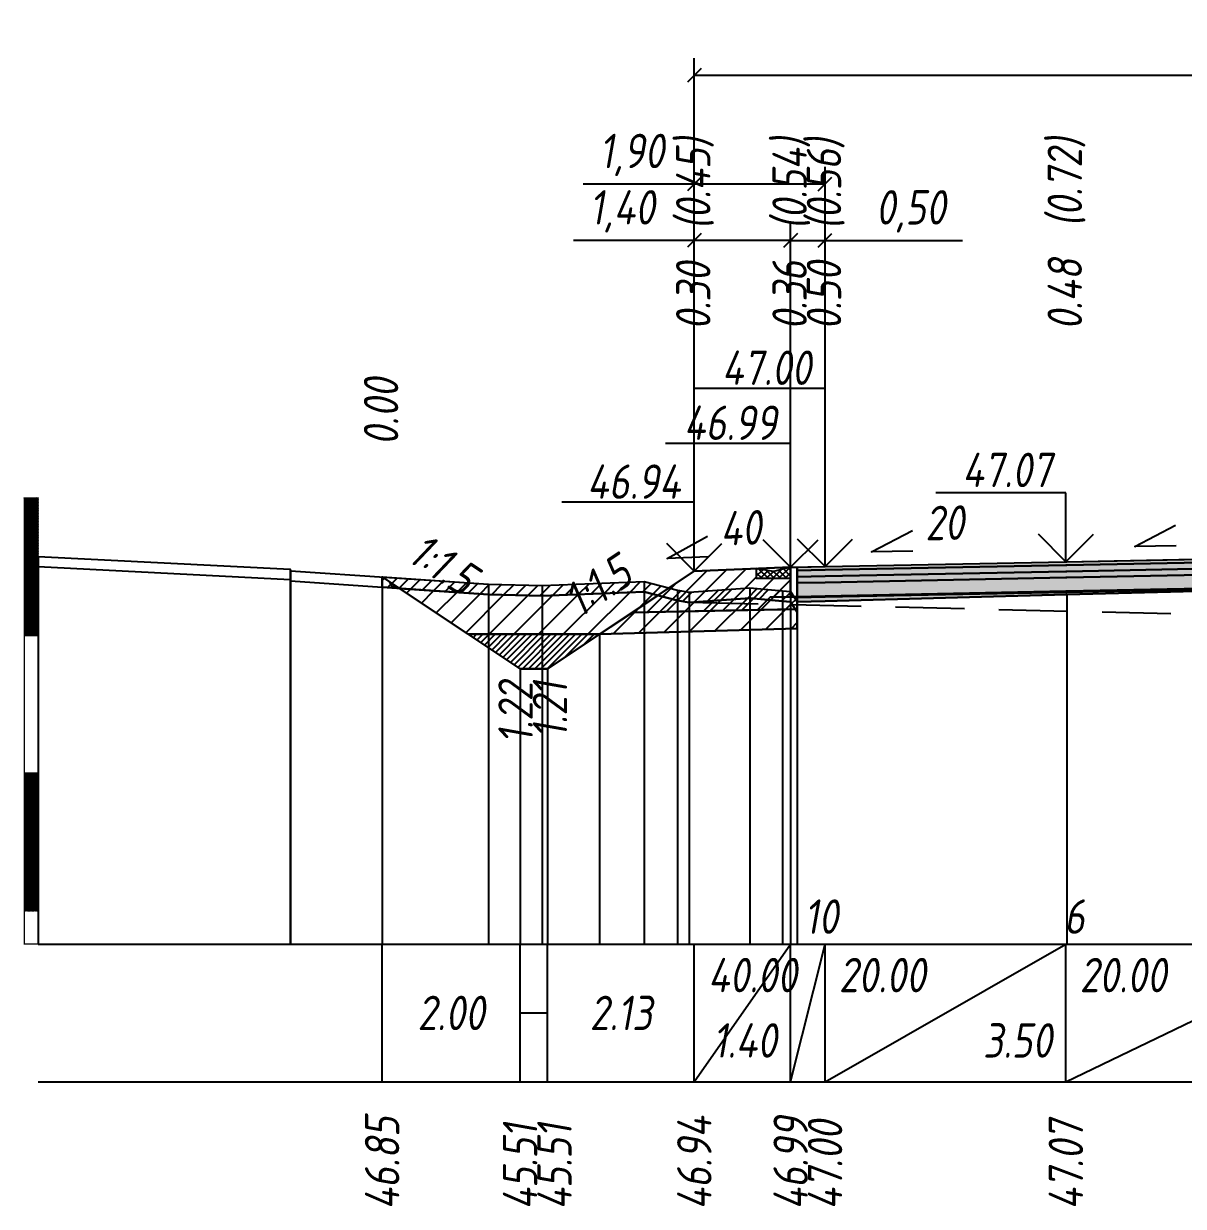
# Model space of a CAD drawing. Extents: x -717 to 1451, y -133302 to 233.
# Drawn here: x 78.9 to 163.2, y -114797.1 to -114711.1 of the extents above; entities that cross this region are included whole.
import ezdxf
from ezdxf.enums import TextEntityAlignment as Align

# ---------------------------------------------------------------- set-up
doc = ezdxf.new("R2010")
doc.units = 0
doc.linetypes.add('штриховая', pattern=[0.75, 0.5, -0.25])
for name, color, linetype in [('Интерполированный поперечник', 2, 'Continuous'), ('Код_514', 1, 'Continuous'), ('Контур_0', 7, 'Continuous'), ('Контур_2564', 7, 'Continuous'), ('Контур_2660', 7, 'Continuous'), ('Контур_2665', 7, 'Continuous'), ('Контур_400', 7, 'Continuous'), ('Контур_508', 7, 'Continuous'), ('Контур_512', 7, 'Continuous'), ('Контур_513', 7, 'Continuous'), ('Красный поперечник', 1, 'Continuous'), ('Линейка абсолютных высот', 7, 'Continuous'), ('Объём_2501', 7, 'Continuous'), ('Объём_2564', 7, 'Continuous'), ('Объём_2650', 7, 'Continuous'), ('Объём_2660', 7, 'Continuous'), ('Объём_2661', 7, 'Continuous'), ('Объём_2662', 7, 'Continuous'), ('Объём_2663', 7, 'Continuous'), ('Объём_2664', 7, 'Continuous'), ('Объём_2665', 7, 'Continuous'), ('Объём_2666', 7, 'Continuous'), ('Объём_2667', 7, 'Continuous'), ('Объём_2668', 7, 'Continuous'), ('Объём_2669', 7, 'Continuous'), ('Объём_2675', 7, 'Continuous'), ('Объём_2753', 7, 'Continuous'), ('Откосы', 7, 'Continuous'), ('Отметки покрытия', 7, 'Continuous'), ('Рабочие отметки', 7, 'Continuous'), ('Рабочие отметки доп.', 7, 'Continuous'), ('Слои выравнивания', 7, 'Continuous'), ('Таблица', 7, 'Continuous'), ('Уклоны проезжей части', 7, 'Continuous'), ('Черный поперечник', 3, 'Continuous')]:
    doc.layers.add(name, color=color, linetype=linetype)
for name, color, linetype, true_color in [('Контур_2540', 2, 'Continuous', 0xffff00), ('Контур_2560', 2, 'Continuous', 0xffff00), ('Контур_2561', 7, 'Continuous', 0xff8040), ('Контур_2562', 3, 'Continuous', 0x00ff00), ('Контур_2563', 7, 'Continuous', 0xff8000), ('Контур_2570', 7, 'Continuous', 0x80ff00), ('Контур_2725', 7, 'Continuous', 0x323232), ('Контур_2736', 4, 'Continuous', 0x00ffff), ('Контур_2737', 4, 'Continuous', 0x00ffff), ('Контур_2738', 4, 'Continuous', 0x00ffff), ('Контур_2739', 4, 'Continuous', 0x00ffff), ('Контур_2741', 4, 'Continuous', 0x00ffff), ('Контур_2742', 4, 'Continuous', 0x00ffff), ('Контур_2743', 4, 'Continuous', 0x00ffff), ('Контур_2744', 7, 'Continuous', 0xa4ffff), ('Контур_2745', 7, 'Continuous', 0xa4ffff), ('Контур_2747', 4, 'Continuous', 0x00ffff), ('Контур_2748', 4, 'Continuous', 0x00ffff), ('Контур_2749', 4, 'Continuous', 0x00ffff), ('Контур_2750', 4, 'Continuous', 0x00ffff), ('Контур_2751', 4, 'Continuous', 0x00ffff), ('Контур_2752', 4, 'Continuous', 0x00ffff), ('Контур_2760', 7, 'Continuous', 0x323232), ('Контур_2761', 7, 'Continuous', 0x323232), ('Контур_2762', 7, 'Continuous', 0x323232), ('Контур_2763', 7, 'Continuous', 0x323232), ('Контур_2764', 7, 'Continuous', 0x323232), ('Контур_2765', 7, 'Continuous', 0x323232), ('Контур_402', 7, 'Continuous', 0xff6464), ('Контур_703', 4, 'Continuous', 0x00ffff), ('Контур_705', 4, 'Continuous', 0x00ffff), ('Контур_707', 4, 'Continuous', 0x00ffff), ('Контур_720', 131, 'Continuous', 0xaaffff), ('Объём_2500', 7, 'Continuous', 0xc0c0c0), ('Объём_2520', 7, 'Continuous', 0x80ffff), ('Объём_2540', 2, 'Continuous', 0xffff00), ('Объём_2560', 2, 'Continuous', 0xffff00), ('Объём_2561', 7, 'Continuous', 0xff8040), ('Объём_2562', 3, 'Continuous', 0x00ff00), ('Объём_2563', 7, 'Continuous', 0xff8000), ('Объём_2570', 7, 'Continuous', 0x80ff00), ('Объём_2600', 7, 'Continuous', 0x808000), ('Объём_2620', 2, 'Continuous', 0xffff00), ('Объём_2746', 2, 'Continuous', 0xffff00)]:
    doc.layers.add(name, color=color, linetype=linetype, true_color=true_color)
doc.styles.get("Standard").update_dxf_attribs({"font": 'txt', "height": 2.5})
doc.styles.add('М', font='romand.shx', dxfattribs={"width": 0.8, "oblique": 10, "height": 2.5})
doc.dimstyles.new('ISO-25', dxfattribs={"dimtxt": 2.5, "dimasz": 2.5, "dimexe": 1.25, "dimexo": 0.625, "dimtad": 1, "dimtxsty": 'Standard', "dimcen": 2.5, "dimadec": 0, "dimazin": 0, "dimtfac": 1, "dimtmove": 0, "dimatfit": 3, "dimfxl": 1, "dimarcsym": 0})
pattern_1 = [(45.000001252, (0, 0), (-0.026516505928, 0.026516504769), []), (135.00000034, (0, 0), (-0.02651650519, -0.026516505506), [])]

# ---------------------------------------------------------------- blocks, each defined once
blk = doc.blocks.new('_Oblique')
at = {"color": 0, "linetype": 'ByBlock', "lineweight": -2}
blk.add_line((-0.5, -0.5), (0.5, 0.5), dxfattribs=at)
blk = doc.blocks.new('*D3676')
at = {"color": 0, "lineweight": -2, "transparency": 16777216}
for p, q in [((127.686, -114750.329), (127.686, -114725.609)), ((134.686, -114750.049), (134.686, -114725.609)), ((127.686, -114726.859), (118.9, -114726.859)), ((134.686, -114726.859), (127.686, -114726.859))]:
    blk.add_line(p, q, dxfattribs=at)
at = {"layer": 'Defpoints', "color": 0, "transparency": 16777216}
for p in [(134.686, -114726.859), (127.686, -114750.954), (134.686, -114750.674)]:
    blk.add_point(p, dxfattribs=at)
at = {"color": 0, "lineweight": -2, "transparency": 16777216, "rotation": 180}
blk.add_blockref('_Oblique', (127.686, -114726.859), dxfattribs=at)
at = {"color": 0, "lineweight": -2, "transparency": 16777216}
blk.add_blockref('_Oblique', (134.686, -114726.859), dxfattribs=at)
at = {"color": 0, "transparency": 16777216, "insert": (122.44, -114724.746), "char_height": 2.5, "width": 8.75, "attachment_point": 5, "style": 'М'}
blk.add_mtext('1,40', dxfattribs=at)
blk = doc.blocks.new('*D3677')
at = {"color": 0, "lineweight": -2, "transparency": 16777216}
for p, q in [((134.686, -114750.049), (134.686, -114725.609)), ((137.186, -114749.999), (137.186, -114725.609)), ((134.686, -114726.859), (137.186, -114726.859)), ((137.186, -114726.859), (147.178, -114726.859))]:
    blk.add_line(p, q, dxfattribs=at)
at = {"layer": 'Defpoints', "color": 0, "transparency": 16777216}
for p in [(137.186, -114726.859), (134.686, -114750.674), (137.186, -114750.624)]:
    blk.add_point(p, dxfattribs=at)
at = {"color": 0, "lineweight": -2, "transparency": 16777216, "rotation": 180}
blk.add_blockref('_Oblique', (134.686, -114726.859), dxfattribs=at)
at = {"color": 0, "lineweight": -2, "transparency": 16777216}
blk.add_blockref('_Oblique', (137.186, -114726.859), dxfattribs=at)
at = {"color": 0, "transparency": 16777216, "insert": (143.417, -114724.746), "char_height": 2.5, "width": 9.16667, "attachment_point": 5, "style": 'М'}
blk.add_mtext('0,50', dxfattribs=at)
blk = doc.blocks.new('*D3679')
at = {"color": 0, "lineweight": -2, "transparency": 16777216}
for p, q in [((127.686, -114750.329), (127.686, -114721.511)), ((137.186, -114749.999), (137.186, -114721.511)), ((127.686, -114722.761), (119.606, -114722.761)), ((137.186, -114722.761), (127.686, -114722.761))]:
    blk.add_line(p, q, dxfattribs=at)
at = {"layer": 'Defpoints', "color": 0, "transparency": 16777216}
for p in [(137.186, -114722.761), (127.686, -114750.954), (137.186, -114750.624)]:
    blk.add_point(p, dxfattribs=at)
at = {"color": 0, "lineweight": -2, "transparency": 16777216, "rotation": 180}
blk.add_blockref('_Oblique', (127.686, -114722.761), dxfattribs=at)
at = {"color": 0, "lineweight": -2, "transparency": 16777216}
blk.add_blockref('_Oblique', (137.186, -114722.761), dxfattribs=at)
at = {"color": 0, "transparency": 16777216, "insert": (123.146, -114720.648), "char_height": 2.5, "width": 8.75, "attachment_point": 5, "style": 'М'}
blk.add_mtext('1,90', dxfattribs=at)
blk = doc.blocks.new('*D3680')
at = {"color": 0, "lineweight": -2, "transparency": 16777216}
for p, q in [((127.686, -114750.329), (127.686, -114713.609)), ((213.686, -114749.999), (213.686, -114713.609)), ((127.686, -114714.859), (213.686, -114714.859))]:
    blk.add_line(p, q, dxfattribs=at)
at = {"layer": 'Defpoints', "color": 0, "transparency": 16777216}
for p in [(213.686, -114714.859), (127.686, -114750.954), (213.686, -114750.624)]:
    blk.add_point(p, dxfattribs=at)
at = {"color": 0, "lineweight": -2, "transparency": 16777216, "rotation": 180}
blk.add_blockref('_Oblique', (127.686, -114714.859), dxfattribs=at)
at = {"color": 0, "lineweight": -2, "transparency": 16777216}
blk.add_blockref('_Oblique', (213.686, -114714.859), dxfattribs=at)
at = {"color": 0, "transparency": 16777216, "insert": (170.686, -114712.746), "char_height": 2.5, "width": 11.25, "attachment_point": 5, "style": 'М'}
blk.add_mtext('17,20', dxfattribs=at)

msp = doc.modelspace()

# ---------------------------------------------------------------- hatches: boundary and pattern name
h = msp.add_hatch()
h.set_pattern_fill('ANSI37', color=256, scale=0.1)
h.set_pattern_definition([(45, (133.43628, -114750.9112), (-0.22451, 0.22451), []), (135, (133.43628, -114750.9112), (-0.22451, -0.22451), [])])
h.paths.add_polyline_path([(132.186, -114750.711), (132.186, -114751.414), (134.686, -114751.414), (134.686, -114750.611), (133.429, -114750.911)])
at = {"layer": 'Линейка абсолютных высот'}
h = msp.add_hatch(dxfattribs=at)
h.set_pattern_fill('ANSI37', scale=0.3, style=0)
h.set_pattern_definition(pattern_1)
h.paths.add_polyline_path([(80, -114755.57), (80, -114745.57), (79, -114745.57), (79, -114755.57)])
h = msp.add_hatch(dxfattribs=at)
h.set_pattern_fill('ANSI37', scale=0.3, style=0)
h.set_pattern_definition(pattern_1)
h.paths.add_polyline_path([(80, -114775.57), (80, -114765.57), (79, -114765.57), (79, -114775.57)])
at = {"layer": 'Объём_2563'}
h = msp.add_hatch(dxfattribs=at)
h.set_pattern_fill('ANSI31', color=256, scale=0.3)
h.paths.add_polyline_path([(127.686, -114750.891), (132.186, -114750.711), (132.186, -114751.414), (134.686, -114751.414), (134.686, -114752.761), (133.186, -114752.791), (132.268, -114753.71), (123.186, -114753.891)])
at = {"layer": 'Объём_2570'}
h = msp.add_hatch(dxfattribs=at)
h.set_pattern_fill('ANSI31', color=256, scale=0.2)
h.paths.add_polyline_path([(135.17, -114753.873), (134.67, -114753.123), (134.094, -114753.087), (131.722, -114752.86), (127.308, -114753.176), (126.465, -114753.033), (124.031, -114752.393), (116.629, -114752.694), (112.729, -114752.6), (105, -114752.068), (105, -114751.318), (112.729, -114751.85), (116.629, -114751.944), (124.031, -114751.643), (126.465, -114752.283), (127.308, -114752.426), (131.722, -114752.11), (134.094, -114752.337), (134.67, -114752.373), (135.17, -114753.123)])
at = {"layer": 'Объём_2600'}
h = msp.add_hatch(dxfattribs=at)
h.set_pattern_fill('HONEY', color=5, scale=0.3)
h.paths.add_polyline_path([(105, -114752.068), (105, -114751.318), (106.255, -114752.154)])
h = msp.add_hatch(dxfattribs=at)
h.set_pattern_fill('ANSI31', color=6, scale=0.4)
h.paths.add_polyline_path([(135.17, -114755.054), (120.795, -114755.485), (111.251, -114755.485), (106.255, -114752.154), (112.729, -114752.6), (116.629, -114752.694), (124.031, -114752.393), (126.465, -114753.033), (127.308, -114753.176), (131.722, -114752.86), (134.094, -114753.087), (134.67, -114753.123), (135.17, -114753.873)])
at = {"layer": 'Объём_2620'}
h = msp.add_hatch(dxfattribs=at)
h.set_pattern_fill('ANSI31', color=2, scale=0.1)
h.paths.add_polyline_path([(120.795, -114755.485), (117.023, -114758), (115.023, -114758), (111.251, -114755.485)])
at = {"layer": 'Слои выравнивания'}
for color, points in [(2, [(135.17, -114750.602), (137.186, -114750.561), (154.686, -114750.211), (154.757, -114750.21), (175.436, -114749.796), (175.436, -114750.046), (154.757, -114750.46), (154.686, -114750.461), (137.186, -114750.811), (135.17, -114750.852)]), (3, [(135.17, -114750.852), (137.186, -114750.811), (154.686, -114750.461), (154.757, -114750.46), (175.436, -114750.046), (175.436, -114750.496), (154.757, -114750.91), (154.686, -114750.911), (137.186, -114751.261), (135.17, -114751.302)]), (4, [(135.17, -114751.302), (137.186, -114751.261), (154.686, -114750.911), (154.757, -114750.91), (175.436, -114750.496), (175.436, -114750.946), (154.757, -114751.36), (154.686, -114751.361), (137.186, -114751.711), (135.17, -114751.752)]), (5, [(135.17, -114751.752), (137.186, -114751.711), (154.686, -114751.361), (154.757, -114751.36), (175.436, -114750.946), (175.436, -114751.946), (154.757, -114752.36), (154.686, -114752.361), (137.186, -114752.711), (135.17, -114752.752)]), (7, [(135.17, -114752.752), (137.186, -114752.711), (154.686, -114752.361), (154.757, -114752.36), (175.436, -114751.946), (175.436, -114751.996), (154.757, -114752.41), (154.686, -114752.411), (137.186, -114752.761), (135.17, -114752.802)]), (6, [(135.17, -114752.802), (137.186, -114752.761), (154.686, -114752.411), (154.757, -114752.41), (175.436, -114751.996), (175.436, -114752.052), (154.757, -114752.596), (154.686, -114752.598), (137.186, -114753.069), (135.17, -114753.123)])]:
    msp.add_hatch(color=color, dxfattribs=at).paths.add_polyline_path(points)

# ---------------------------------------------------------------- linework, layer by layer
msp.add_lwpolyline([(132.186, -114750.711), (132.186, -114751.414), (134.686, -114751.414), (134.686, -114750.611), (133.429, -114750.911), (132.186, -114750.711)])
at = {"layer": 'Интерполированный поперечник', "linetype": 'штриховая', "ltscale": 10, "flags": 128}
msp.add_lwpolyline([(127.319, -114753.148), (238.686, -114755.76)], dxfattribs=at)
at = {"layer": 'Код_514'}
for p, q in [((105, -114788), (105, -114778)), ((115.023, -114788), (115.023, -114778)), ((117.023, -114788), (117.023, -114778)), ((127.686, -114788), (127.686, -114778)), ((127.686, -114788), (134.686, -114778)), ((134.686, -114788), (134.686, -114778)), ((134.686, -114788), (137.186, -114778)), ((137.186, -114788), (137.186, -114778)), ((137.186, -114788), (154.686, -114778)), ((154.686, -114788), (154.686, -114778)), ((154.686, -114788), (175.436, -114778)), ((115.023, -114783), (117.023, -114783))]:
    msp.add_line(p, q, dxfattribs=at)
at = {"layer": 'Контур_0', "flags": 128}
for points in [[(127.686, -114750.891), (127.686, -114750.891), (127.686, -114750.891), (127.686, -114750.891), (127.686, -114750.891), (127.686, -114750.891), (127.686, -114750.891), (127.686, -114750.891), (127.686, -114750.891), (127.686, -114750.891), (127.686, -114750.891), (127.686, -114750.891), (127.686, -114750.891), (127.686, -114750.891), (127.686, -114750.891), (117.023, -114758), (115.023, -114758), (105, -114751.318), (105, -114751.318), (105, -114751.318), (105, -114751.318), (105, -114751.318), (105, -114751.318), (105, -114751.318), (105, -114751.318), (105, -114751.318), (105, -114751.318), (105, -114751.318), (105, -114751.318), (105, -114751.318)], [(127.686, -114750.891), (127.686, -114750.891), (127.686, -114750.891), (127.686, -114750.891), (127.686, -114750.891), (127.686, -114750.891), (127.686, -114750.891), (127.686, -114750.891), (127.686, -114750.891), (127.686, -114750.891), (127.686, -114750.891), (127.686, -114750.891), (127.686, -114750.891), (127.686, -114750.891), (127.686, -114750.891), (117.023, -114758)], [(134.686, -114752.761), (134.686, -114750.611), (135.17, -114750.602), (135.17, -114752.752), (134.686, -114752.761), (134.686, -114752.761)]]:
    msp.add_lwpolyline(points, dxfattribs=at)
at = {"layer": 'Контур_0', "color": 250, "flags": 128}
for points in [[(123.186, -114753.891), (132.268, -114753.71), (133.186, -114752.791), (134.686, -114752.761)], [(133.186, -114752.791), (135.17, -114752.752), (135.17, -114753.652), (132.268, -114753.71), (133.186, -114752.791), (133.186, -114752.791)]]:
    msp.add_lwpolyline(points, dxfattribs=at)
at = {"layer": 'Контур_2540', "flags": 128}
msp.add_lwpolyline([(135.17, -114755.054), (120.795, -114755.485), (123.186, -114753.891), (135.17, -114753.652), (135.17, -114755.054), (135.17, -114755.054)], dxfattribs=at)
at = {"layer": 'Контур_2560', "flags": 128}
msp.add_lwpolyline([(127.686, -114750.891), (127.686, -114750.891), (127.686, -114750.891), (134.686, -114750.611)], dxfattribs=at)
at = {"layer": 'Контур_2561', "flags": 128}
msp.add_lwpolyline([(134.686, -114750.611), (134.686, -114750.611), (127.686, -114750.891), (127.686, -114750.891), (134.686, -114750.611)], dxfattribs=at)
at = {"layer": 'Контур_2562', "flags": 128}
msp.add_lwpolyline([(127.686, -114750.891), (127.686, -114750.891), (127.686, -114750.891), (127.686, -114750.891), (127.686, -114750.891)], dxfattribs=at)
at = {"layer": 'Контур_2563', "color": 250, "flags": 128}
msp.add_lwpolyline([(127.686, -114750.891), (134.686, -114750.611), (134.686, -114752.761), (133.186, -114752.791), (132.268, -114753.71), (123.186, -114753.891), (127.686, -114750.891), (127.686, -114750.891)], dxfattribs=at)
at = {"layer": 'Контур_2564', "flags": 128}
msp.add_lwpolyline([(127.686, -114750.891), (134.686, -114750.611)], dxfattribs=at)
at = {"layer": 'Контур_2570', "flags": 128}
msp.add_lwpolyline([(80, -114750.568), (98.323, -114751.505), (98.353, -114751.61), (112.729, -114752.6), (116.629, -114752.694), (124.031, -114752.393), (126.465, -114753.033), (126.465, -114753.033), (127.308, -114753.176), (131.722, -114752.86), (134.094, -114753.087), (134.67, -114753.123), (135.17, -114753.873)], dxfattribs=at)
at = {"layer": 'Контур_2660', "flags": 128}
msp.add_lwpolyline([(120.795, -114755.485), (135.17, -114755.054)], dxfattribs=at)
at = {"layer": 'Контур_2665', "flags": 128}
msp.add_lwpolyline([(127.686, -114750.891), (127.686, -114750.891)], dxfattribs=at)
at = {"layer": 'Контур_2725', "flags": 128}
msp.add_lwpolyline([(135.17, -114753.123), (137.186, -114753.069), (154.686, -114752.598), (154.757, -114752.596), (175.436, -114752.052), (175.558, -114752.049), (176.638, -114752.07), (176.638, -114752.02), (177.261, -114752.033), (178.66, -114752.061), (178.66, -114752.111), (181.086, -114752.159), (196.186, -114752.772), (204.789, -114753.122), (210.311, -114753.392), (213.686, -114753.485)], dxfattribs=at)
at = {"layer": 'Контур_2736', "flags": 128}
msp.add_lwpolyline([(127.686, -114750.891), (127.686, -114750.891)], dxfattribs=at)
at = {"layer": 'Контур_2737', "flags": 128}
msp.add_lwpolyline([(127.686, -114750.891), (127.686, -114750.891)], dxfattribs=at)
at = {"layer": 'Контур_2738', "flags": 128}
msp.add_lwpolyline([(127.686, -114750.891), (127.686, -114750.891)], dxfattribs=at)
at = {"layer": 'Контур_2739', "flags": 128}
msp.add_lwpolyline([(127.686, -114750.891), (127.686, -114750.891)], dxfattribs=at)
at = {"layer": 'Контур_2741', "flags": 128}
msp.add_lwpolyline([(105, -114751.318), (105, -114751.318)], dxfattribs=at)
at = {"layer": 'Контур_2742', "flags": 128}
msp.add_lwpolyline([(105, -114751.318), (105, -114751.318)], dxfattribs=at)
at = {"layer": 'Контур_2743', "flags": 128}
msp.add_lwpolyline([(105, -114751.318), (105, -114751.318)], dxfattribs=at)
at = {"layer": 'Контур_2744', "flags": 128}
msp.add_lwpolyline([(105, -114751.318), (105, -114751.318)], dxfattribs=at)
msp.add_lwpolyline([(105, -114751.318), (105, -114751.318)], dxfattribs=at)
msp.add_lwpolyline([(105, -114751.318), (105, -114751.318)], dxfattribs=at)
msp.add_lwpolyline([(105, -114751.318), (105, -114751.318)], dxfattribs=at)
msp.add_lwpolyline([(105, -114751.318), (105, -114751.318)], dxfattribs=at)
msp.add_lwpolyline([(105, -114751.318), (105, -114751.318)], dxfattribs=at)
at = {"layer": 'Контур_2745', "flags": 128}
msp.add_lwpolyline([(127.686, -114750.891), (127.686, -114750.891)], dxfattribs=at)
msp.add_lwpolyline([(127.686, -114750.891), (127.686, -114750.891)], dxfattribs=at)
msp.add_lwpolyline([(127.686, -114750.891), (127.686, -114750.891)], dxfattribs=at)
msp.add_lwpolyline([(127.686, -114750.891), (127.686, -114750.891)], dxfattribs=at)
msp.add_lwpolyline([(127.686, -114750.891), (127.686, -114750.891)], dxfattribs=at)
msp.add_lwpolyline([(127.686, -114750.891), (127.686, -114750.891)], dxfattribs=at)
at = {"layer": 'Контур_2747', "flags": 128}
msp.add_lwpolyline([(127.686, -114750.891), (127.686, -114750.891)], dxfattribs=at)
at = {"layer": 'Контур_2748', "flags": 128}
msp.add_lwpolyline([(127.686, -114750.891), (127.686, -114750.891)], dxfattribs=at)
at = {"layer": 'Контур_2749', "flags": 128}
msp.add_lwpolyline([(127.686, -114750.891), (127.686, -114750.891)], dxfattribs=at)
at = {"layer": 'Контур_2750', "flags": 128}
msp.add_lwpolyline([(105, -114751.318), (105, -114751.318)], dxfattribs=at)
at = {"layer": 'Контур_2751', "flags": 128}
msp.add_lwpolyline([(105, -114751.318), (105, -114751.318)], dxfattribs=at)
at = {"layer": 'Контур_2752', "flags": 128}
msp.add_lwpolyline([(105, -114751.318), (105, -114751.318)], dxfattribs=at)
at = {"layer": 'Контур_2760', "flags": 128}
msp.add_lwpolyline([(135.17, -114750.602), (137.186, -114750.561), (154.686, -114750.211), (154.757, -114750.21), (175.436, -114749.796), (175.558, -114749.799), (176.638, -114749.82), (177.261, -114749.833), (178.66, -114749.861), (181.086, -114749.909), (196.186, -114750.211), (204.789, -114750.383), (210.311, -114750.494), (213.686, -114750.561)], dxfattribs=at)
at = {"layer": 'Контур_2761', "flags": 128}
msp.add_lwpolyline([(135.17, -114750.852), (137.186, -114750.811), (154.686, -114750.461), (154.757, -114750.46), (175.436, -114750.046), (175.558, -114750.049), (176.638, -114750.07), (177.261, -114750.083), (178.66, -114750.111), (181.086, -114750.159), (196.186, -114750.461), (204.789, -114750.633), (210.311, -114750.744), (213.686, -114750.811)], dxfattribs=at)
at = {"layer": 'Контур_2762', "flags": 128}
msp.add_lwpolyline([(135.17, -114751.302), (137.186, -114751.261), (154.686, -114750.911), (154.757, -114750.91), (175.436, -114750.496), (175.558, -114750.499), (176.638, -114750.52), (177.261, -114750.533), (178.66, -114750.561), (181.086, -114750.609), (196.186, -114750.911), (204.789, -114751.083), (210.311, -114751.194), (213.686, -114751.261)], dxfattribs=at)
at = {"layer": 'Контур_2763', "flags": 128}
msp.add_lwpolyline([(135.17, -114751.752), (137.186, -114751.711), (154.686, -114751.361), (154.757, -114751.36), (175.436, -114750.946), (175.558, -114750.949), (176.638, -114750.97), (177.261, -114750.983), (178.66, -114751.011), (181.086, -114751.059), (196.186, -114751.361), (204.789, -114751.533), (210.311, -114751.644), (213.686, -114751.711)], dxfattribs=at)
at = {"layer": 'Контур_2764', "flags": 128}
msp.add_lwpolyline([(135.17, -114752.752), (137.186, -114752.711), (154.686, -114752.361), (154.757, -114752.36), (175.436, -114751.946), (175.558, -114751.949), (176.638, -114751.97), (177.261, -114751.983), (178.66, -114752.011), (181.086, -114752.059), (196.186, -114752.361), (204.789, -114752.533), (210.311, -114752.644), (213.686, -114752.711)], dxfattribs=at)
at = {"layer": 'Контур_2765', "flags": 128}
msp.add_lwpolyline([(135.17, -114752.802), (137.186, -114752.761), (154.686, -114752.411), (154.757, -114752.41), (175.436, -114751.996), (175.558, -114751.999), (176.638, -114752.02)], dxfattribs=at)
at = {"layer": 'Контур_400', "flags": 128}
msp.add_lwpolyline([(134.686, -114750.611), (137.186, -114750.561), (137.186, -114750.561), (137.186, -114750.561), (137.186, -114750.561), (137.186, -114750.561), (137.186, -114750.561), (154.686, -114750.211), (175.436, -114749.796)], dxfattribs=at)
at = {"layer": 'Контур_402', "flags": 128}
msp.add_lwpolyline([(120.795, -114755.485), (135.17, -114755.054), (135.17, -114753.123), (154.757, -114752.596), (175.436, -114752.052), (175.558, -114752.049), (176.638, -114752.07), (176.638, -114752.02), (178.66, -114752.061), (178.66, -114752.111), (181.086, -114752.159), (204.789, -114753.122), (210.311, -114753.392), (213.686, -114753.485)], dxfattribs=at)
at = {"layer": 'Контур_508', "flags": 128}
msp.add_lwpolyline([(105, -114751.318), (115.023, -114758), (117.023, -114758), (120.795, -114755.485), (135.17, -114755.054), (135.17, -114753.123), (154.757, -114752.596), (175.436, -114752.052), (175.558, -114752.049), (176.638, -114752.07), (176.638, -114752.02), (178.66, -114752.061), (178.66, -114752.111), (181.086, -114752.159), (204.789, -114753.122), (210.311, -114753.392), (213.686, -114753.485)], dxfattribs=at)
at = {"layer": 'Контур_512', "flags": 128}
msp.add_lwpolyline([(105, -114751.318), (115.023, -114758), (117.023, -114758), (120.795, -114755.485), (135.17, -114755.054)], dxfattribs=at)
at = {"layer": 'Контур_513', "flags": 128}
msp.add_lwpolyline([(105, -114751.318), (115.023, -114758), (117.023, -114758), (120.795, -114755.485), (135.17, -114755.054), (135.17, -114753.123), (154.757, -114752.596), (175.436, -114752.052), (175.558, -114752.049), (176.638, -114752.07), (176.638, -114752.02), (178.66, -114752.061), (178.66, -114752.111), (181.086, -114752.159), (204.789, -114753.122), (210.311, -114753.392), (213.686, -114753.485)], dxfattribs=at)
at = {"layer": 'Контур_703', "flags": 128}
for points in [[(127.686, -114750.891), (117.023, -114758)], [(127.686, -114750.891), (127.686, -114750.891)]]:
    msp.add_lwpolyline(points, dxfattribs=at)
at = {"layer": 'Контур_705', "flags": 128}
msp.add_lwpolyline([(127.686, -114750.891), (127.686, -114750.891)], dxfattribs=at)
at = {"layer": 'Контур_707', "flags": 128}
msp.add_lwpolyline([(115.023, -114758), (105, -114751.318)], dxfattribs=at)
at = {"layer": 'Контур_720', "flags": 128}
msp.add_lwpolyline([(117.023, -114758), (115.023, -114758)], dxfattribs=at)
at = {"layer": 'Красный поперечник'}
for p, q in [((137.186, -114750.561), (154.686, -114750.211)), ((154.686, -114750.211), (175.436, -114749.796)), ((105, -114751.318), (105, -114778)), ((105, -114751.318), (115.023, -114758)), ((117.023, -114758), (127.686, -114750.891)), ((127.686, -114750.891), (134.686, -114750.611)), ((134.686, -114750.611), (137.186, -114750.561)), ((120.795, -114755.485), (120.795, -114778)), ((135.17, -114755.054), (135.17, -114778)), ((115.023, -114758), (115.023, -114778)), ((115.023, -114758), (117.023, -114758)), ((117.023, -114758), (117.023, -114778))]:
    msp.add_line(p, q, dxfattribs=at)
at = {"layer": 'Линейка абсолютных высот', "color": 7, "const_width": 0.1, "flags": 128}
for points in [[(80, -114755.57), (80, -114745.57), (79, -114745.57), (79, -114755.57), (80, -114755.57)], [(80, -114765.57), (80, -114755.57), (79, -114755.57), (79, -114765.57), (80, -114765.57)], [(80, -114775.57), (80, -114765.57), (79, -114765.57), (79, -114775.57), (80, -114775.57)], [(80, -114778), (80, -114775.57), (79, -114775.57), (79, -114778), (80, -114778)]]:
    msp.add_lwpolyline(points, dxfattribs=at)
at = {"layer": 'Объём_2500', "flags": 128}
msp.add_lwpolyline([(134.686, -114752.761), (134.686, -114750.611), (135.17, -114750.602), (135.17, -114752.752), (134.686, -114752.761), (134.686, -114752.761)], dxfattribs=at)
at = {"layer": 'Объём_2501', "flags": 128}
msp.add_lwpolyline([(134.686, -114750.611), (137.186, -114750.561), (137.186, -114750.561), (137.186, -114750.561), (137.186, -114750.561), (137.186, -114750.561), (137.186, -114750.561), (154.686, -114750.211), (175.436, -114749.796)], dxfattribs=at)
at = {"layer": 'Объём_2520', "color": 250, "flags": 128}
msp.add_lwpolyline([(133.186, -114752.791), (135.17, -114752.752), (135.17, -114753.652), (132.268, -114753.71), (133.186, -114752.791), (133.186, -114752.791)], dxfattribs=at)
at = {"layer": 'Объём_2540', "flags": 128}
msp.add_lwpolyline([(135.17, -114755.054), (120.795, -114755.485), (123.186, -114753.891), (135.17, -114753.652), (135.17, -114755.054), (135.17, -114755.054)], dxfattribs=at)
at = {"layer": 'Объём_2560', "flags": 128}
msp.add_lwpolyline([(127.686, -114750.891), (127.686, -114750.891), (127.686, -114750.891), (134.686, -114750.611)], dxfattribs=at)
at = {"layer": 'Объём_2561', "flags": 128}
msp.add_lwpolyline([(134.686, -114750.611), (134.686, -114750.611), (127.686, -114750.891), (127.686, -114750.891), (134.686, -114750.611)], dxfattribs=at)
at = {"layer": 'Объём_2562', "flags": 128}
msp.add_lwpolyline([(127.686, -114750.891), (127.686, -114750.891), (127.686, -114750.891), (127.686, -114750.891), (127.686, -114750.891)], dxfattribs=at)
at = {"layer": 'Объём_2563', "color": 250, "flags": 128}
msp.add_lwpolyline([(127.686, -114750.891), (132.186, -114750.711), (132.186, -114751.414), (134.686, -114751.414), (134.686, -114752.761), (133.186, -114752.791), (132.268, -114753.71), (123.186, -114753.891), (127.686, -114750.891), (127.686, -114750.891)], dxfattribs=at)
at = {"layer": 'Объём_2564', "flags": 128}
msp.add_lwpolyline([(127.686, -114750.891), (134.686, -114750.611)], dxfattribs=at)
at = {"layer": 'Объём_2570', "flags": 128}
msp.add_lwpolyline([(135.17, -114753.873), (135.17, -114753.873), (134.67, -114753.123), (134.094, -114753.087), (131.722, -114752.86), (127.308, -114753.176), (126.465, -114753.033), (124.031, -114752.393), (116.629, -114752.694), (112.729, -114752.6), (105, -114752.068), (105, -114751.318), (112.729, -114751.85), (116.629, -114751.944), (124.031, -114751.643), (126.465, -114752.283), (127.308, -114752.426), (131.722, -114752.11), (134.094, -114752.337), (134.67, -114752.373), (135.17, -114753.123), (135.17, -114753.873), (135.17, -114753.873)], dxfattribs=at)
at = {"layer": 'Объём_2600', "color": 5, "flags": 128}
msp.add_lwpolyline([(105, -114752.068), (105, -114751.318), (106.255, -114752.154), (105, -114752.068), (105, -114752.068)], dxfattribs=at)
at = {"layer": 'Объём_2620', "flags": 128}
msp.add_lwpolyline([(120.795, -114755.485), (117.023, -114758), (115.023, -114758), (111.251, -114755.485), (120.795, -114755.485), (120.795, -114755.485)], dxfattribs=at)
at = {"layer": 'Объём_2650', "color": 6, "flags": 128}
msp.add_lwpolyline([(135.17, -114755.054), (120.795, -114755.485), (111.251, -114755.485), (106.255, -114752.154), (112.729, -114752.6), (116.629, -114752.694), (124.031, -114752.393), (126.465, -114753.033), (127.308, -114753.176), (131.722, -114752.86), (134.094, -114753.087), (134.67, -114753.123), (135.17, -114753.873), (135.17, -114755.054), (135.17, -114755.054)], dxfattribs=at)
at = {"layer": 'Объём_2660', "flags": 128}
msp.add_lwpolyline([(120.795, -114755.485), (135.17, -114755.054)], dxfattribs=at)
at = {"layer": 'Объём_2661', "flags": 128}
msp.add_lwpolyline([(127.686, -114750.891), (120.795, -114755.485)], dxfattribs=at)
at = {"layer": 'Объём_2662', "flags": 128}
msp.add_lwpolyline([(111.251, -114755.485), (105, -114751.318)], dxfattribs=at)
at = {"layer": 'Объём_2663', "flags": 128}
for points in [[(115.023, -114758), (111.251, -114755.485)], [(120.795, -114755.485), (117.023, -114758)]]:
    msp.add_lwpolyline(points, dxfattribs=at)
at = {"layer": 'Объём_2664', "flags": 128}
msp.add_lwpolyline([(117.023, -114758), (115.023, -114758)], dxfattribs=at)
at = {"layer": 'Объём_2665', "flags": 128}
msp.add_lwpolyline([(127.686, -114750.891), (127.686, -114750.891)], dxfattribs=at)
at = {"layer": 'Объём_2666', "flags": 128}
msp.add_lwpolyline([(127.686, -114750.891), (127.686, -114750.891)], dxfattribs=at)
at = {"layer": 'Объём_2667', "flags": 128}
for points in [[(105, -114751.318), (105, -114751.318)], [(127.686, -114750.891), (127.686, -114750.891)]]:
    msp.add_lwpolyline(points, dxfattribs=at)
at = {"layer": 'Объём_2668', "flags": 128}
for points in [[(105, -114751.318), (105, -114751.318)], [(127.686, -114750.891), (127.686, -114750.891)]]:
    msp.add_lwpolyline(points, dxfattribs=at)
at = {"layer": 'Объём_2669', "flags": 128}
for points in [[(105, -114751.318), (105, -114751.318)], [(127.686, -114750.891), (127.686, -114750.891)]]:
    msp.add_lwpolyline(points, dxfattribs=at)
at = {"layer": 'Объём_2675', "flags": 128}
for points in [[(105, -114751.318), (105, -114751.318)], [(105, -114751.318), (105, -114751.318)], [(105, -114751.318), (105, -114751.318)], [(105, -114751.318), (105, -114751.318)], [(105, -114751.318), (105, -114751.318)], [(105, -114751.318), (105, -114751.318)], [(127.686, -114750.891), (127.686, -114750.891)], [(127.686, -114750.891), (127.686, -114750.891)], [(127.686, -114750.891), (127.686, -114750.891)], [(127.686, -114750.891), (127.686, -114750.891)], [(127.686, -114750.891), (127.686, -114750.891)], [(127.686, -114750.891), (127.686, -114750.891)]]:
    msp.add_lwpolyline(points, dxfattribs=at)
at = {"layer": 'Объём_2746', "flags": 128}
msp.add_lwpolyline([(135.17, -114753.873), (135.17, -114755.054), (120.795, -114755.485), (125.037, -114752.657), (126.465, -114753.033), (127.308, -114753.176), (131.722, -114752.86), (134.094, -114753.087), (134.67, -114753.123), (135.17, -114753.873), (135.17, -114753.873)], dxfattribs=at)
at = {"layer": 'Объём_2753', "flags": 128}
msp.add_lwpolyline([(135.17, -114750.602), (135.17, -114750.602)], dxfattribs=at)
at = {"layer": 'Откосы', "color": 1, "flags": 128}
for points in [[(162.692, -114749.051), (159.692, -114749.111), (162.662, -114747.551)], [(128.698, -114749.85), (125.701, -114749.97), (128.638, -114748.351)], [(143.567, -114749.433), (140.567, -114749.493), (143.537, -114747.934)]]:
    msp.add_lwpolyline(points, dxfattribs=at)
at = {"layer": 'Отметки покрытия', "color": 1}
for p, q in [((137.186, -114737.611), (127.686, -114737.611)), ((137.186, -114750.561), (137.186, -114737.611)), ((134.686, -114741.611), (125.601, -114741.611)), ((134.686, -114750.611), (134.686, -114741.611)), ((154.686, -114745.211), (145.23, -114745.211)), ((154.686, -114750.211), (154.686, -114745.211)), ((127.686, -114745.891), (118.052, -114745.887)), ((127.686, -114750.891), (127.686, -114745.891)), ((134.686, -114750.611), (132.686, -114748.611)), ((134.686, -114750.611), (136.686, -114748.611)), ((137.186, -114750.561), (135.186, -114748.561)), ((137.186, -114750.561), (139.186, -114748.561)), ((154.686, -114750.211), (152.686, -114748.211)), ((154.686, -114750.211), (156.686, -114748.211)), ((127.686, -114750.891), (125.686, -114748.891)), ((127.686, -114750.891), (129.686, -114748.891))]:
    msp.add_line(p, q, dxfattribs=at)
at = {"layer": 'Слои выравнивания'}
for p, q in [((134.686, -114750.611), (134.686, -114778)), ((135.17, -114750.602), (135.17, -114778))]:
    msp.add_line(p, q, dxfattribs=at)
at = {"layer": 'Слои выравнивания', "color": 2, "flags": 128}
msp.add_lwpolyline([(135.17, -114750.602), (137.186, -114750.561), (154.686, -114750.211), (154.757, -114750.21), (175.436, -114749.796), (175.436, -114750.046), (154.757, -114750.46), (154.686, -114750.461), (137.186, -114750.811), (135.17, -114750.852)], close=True, dxfattribs=at)
at = {"layer": 'Слои выравнивания', "color": 3, "flags": 128}
msp.add_lwpolyline([(135.17, -114750.852), (137.186, -114750.811), (154.686, -114750.461), (154.757, -114750.46), (175.436, -114750.046), (175.436, -114750.496), (154.757, -114750.91), (154.686, -114750.911), (137.186, -114751.261), (135.17, -114751.302)], close=True, dxfattribs=at)
at = {"layer": 'Слои выравнивания', "color": 4, "flags": 128}
msp.add_lwpolyline([(135.17, -114751.302), (137.186, -114751.261), (154.686, -114750.911), (154.757, -114750.91), (175.436, -114750.496), (175.436, -114750.946), (154.757, -114751.36), (154.686, -114751.361), (137.186, -114751.711), (135.17, -114751.752)], close=True, dxfattribs=at)
at = {"layer": 'Слои выравнивания', "color": 5, "flags": 128}
msp.add_lwpolyline([(135.17, -114751.752), (137.186, -114751.711), (154.686, -114751.361), (154.757, -114751.36), (175.436, -114750.946), (175.436, -114751.946), (154.757, -114752.36), (154.686, -114752.361), (137.186, -114752.711), (135.17, -114752.752)], close=True, dxfattribs=at)
at = {"layer": 'Слои выравнивания', "color": 7, "flags": 128}
msp.add_lwpolyline([(135.17, -114752.752), (137.186, -114752.711), (154.686, -114752.361), (154.757, -114752.36), (175.436, -114751.946), (175.436, -114751.996), (154.757, -114752.41), (154.686, -114752.411), (137.186, -114752.761), (135.17, -114752.802)], close=True, dxfattribs=at)
at = {"layer": 'Слои выравнивания', "color": 6, "flags": 128}
msp.add_lwpolyline([(135.17, -114752.802), (137.186, -114752.761), (154.686, -114752.411), (154.757, -114752.41), (175.436, -114751.996), (175.436, -114752.052), (154.757, -114752.596), (154.686, -114752.598), (137.186, -114753.069), (135.17, -114753.123)], close=True, dxfattribs=at)
at = {"layer": 'Таблица'}
for p, q in [((80, -114778), (238.686, -114778)), ((80, -114788), (238.686, -114788))]:
    msp.add_line(p, q, dxfattribs=at)
at = {"layer": 'Уклоны проезжей части', "color": 1, "flags": 128}
for points in [[(162.692, -114749.051), (159.692, -114749.111), (162.662, -114747.551)], [(128.698, -114749.85), (125.701, -114749.97), (128.638, -114748.351)], [(143.567, -114749.433), (140.567, -114749.493), (143.537, -114747.934)]]:
    msp.add_lwpolyline(points, dxfattribs=at)
at = {"layer": 'Черный поперечник', "color": 7}
for p, q in [((80, -114749.818), (80, -114778)), ((98.323, -114750.755), (98.323, -114778)), ((98.353, -114750.86), (98.353, -114778)), ((112.729, -114751.85), (112.729, -114778)), ((116.629, -114751.944), (116.629, -114778)), ((124.031, -114751.643), (124.031, -114778)), ((131.722, -114752.11), (131.722, -114778)), ((126.465, -114752.283), (126.465, -114778)), ((127.308, -114752.426), (127.308, -114778)), ((134.094, -114752.337), (134.094, -114778)), ((134.67, -114752.373), (134.67, -114778)), ((154.757, -114752.596), (154.757, -114778)), ((135.17, -114753.123), (135.17, -114778))]:
    msp.add_line(p, q, dxfattribs=at)
at = {"layer": 'Черный поперечник', "flags": 128}
msp.add_lwpolyline([(80, -114749.818), (98.323, -114750.755), (98.353, -114750.86), (112.729, -114751.85), (116.629, -114751.944), (124.031, -114751.643), (126.465, -114752.283), (127.308, -114752.426), (131.722, -114752.11), (134.094, -114752.337), (134.67, -114752.373), (135.164, -114753.113)], dxfattribs=at)

# ---------------------------------------------------------------- texts
at = {"layer": 'Код_514', "style": 'М', "oblique": 10, "width": 0.8}
for s, p in [('40.00', (128.686, -114779)), ('20.00', (138.186, -114779)), ('20.00', (155.686, -114779))]:
    msp.add_text(s, height=2.5, dxfattribs=at).set_placement(p, align=Align.TOP_LEFT)
for s, p in [('2.00', (110.012, -114783)), ('2.13', (122.355, -114783))]:
    msp.add_text(s, height=2.5, dxfattribs=at).set_placement(p, align=Align.MIDDLE_CENTER)
for s, p in [('1.40', (133.686, -114787)), ('3.50', (153.686, -114787))]:
    msp.add_text(s, height=2.5, dxfattribs=at).set_placement(p, align=Align.BOTTOM_RIGHT)
for s, p in [('46.85', (105, -114797.297)), ('46.94', (127.686, -114797.297)), ('46.99', (134.686, -114797.297)), ('47.00', (137.186, -114797.297)), ('47.07', (154.686, -114797.297)), ('45.51', (115.023, -114797.297)), ('45.51', (117.523, -114797.297))]:
    msp.add_text(s, height=2.5, rotation=90, dxfattribs=at).set_placement(p, align=Align.MIDDLE_LEFT)
at = {"layer": 'Откосы', "color": 1, "style": 'М', "oblique": 10, "width": 0.8}
for s, rotation, p in [('20', 1.14576, (145.916, -114749.386)), ('40', 2.29061, (131.146, -114749.752)), ('1:1.5', 326.30994, (108.341, -114752.073)), ('1:1.5', 33.69007, (121.8, -114753.614))]:
    msp.add_text(s, height=2.5, rotation=rotation, dxfattribs=at).set_placement(p, align=Align.BOTTOM_CENTER)
at = {"layer": 'Отметки покрытия', "color": 1, "style": 'М', "oblique": 10, "width": 0.8}
for s, p in [('47.00', (136.186, -114738.109)), ('46.99', (133.686, -114742.109)), ('47.07', (153.686, -114745.538)), ('46.94', (126.686, -114746.389))]:
    msp.add_text(s, height=2.5, dxfattribs=at).set_placement(p, align=Align.BOTTOM_RIGHT)
at = {"layer": 'Рабочие отметки', "color": 1, "style": 'М', "oblique": 10, "width": 0.8}
for s, p in [('0.48', (154.608, -114733.361)), ('0.30', (127.608, -114733.361)), ('0.36', (134.608, -114733.361)), ('0.50', (137.108, -114733.361)), ('0.00', (104.922, -114741.749))]:
    msp.add_text(s, height=2.5, rotation=90, dxfattribs=at).set_placement(p, align=Align.MIDDLE_LEFT)
for s, p in [('1.22', (114.695, -114758.931)), ('1.21', (117.195, -114758.931))]:
    msp.add_text(s, height=2.5, rotation=90, dxfattribs=at).set_placement(p, align=Align.MIDDLE_RIGHT)
at = {"layer": 'Рабочие отметки доп.', "color": 1, "style": 'М', "oblique": 10, "width": 0.8}
for s, p in [('(0.45)', (127.608, -114726.061)), ('(0.54)', (134.608, -114726.061)), ('(0.56)', (137.108, -114726.061)), ('(0.72)', (154.608, -114725.861))]:
    msp.add_text(s, height=2.5, rotation=90, dxfattribs=at).set_placement(p, align=Align.MIDDLE_LEFT)
at = {"layer": 'Слои выравнивания', "style": 'М', "oblique": 10, "width": 0.8}
for s, p in [('10', (136.912, -114778)), ('6', (155.303, -114778))]:
    msp.add_text(s, height=2.5, dxfattribs=at).set_placement(p, align=Align.BOTTOM_CENTER)
at = {"layer": 'Уклоны проезжей части', "color": 1, "style": 'М', "oblique": 10, "width": 0.8}
for s, rotation, p in [('20', 1.14576, (145.916, -114749.386)), ('40', 2.29061, (131.146, -114749.752)), ('1:1.5', 326.30994, (108.341, -114752.073)), ('1:1.5', 33.69007, (121.8, -114753.614))]:
    msp.add_text(s, height=2.5, rotation=rotation, dxfattribs=at).set_placement(p, align=Align.BOTTOM_CENTER)

# ---------------------------------------------------------------- dimensions: what is measured, and where the dimension line sits
at = {"color": 5}
dim = msp.add_linear_dim(base=(213.686, -114714.859), p1=(127.686, -114750.954), p2=(213.686, -114750.624), angle=180, dimstyle='ISO-25', override={"dimasz": 1, "dimlfac": 0.2, "dimzin": 0, "dimtxsty": 'М', "dimblk1": 'Oblique', "dimblk2": 'Oblique', "dimsah": 1}, dxfattribs=at)
dim.commit()
dim.dimension.update_dxf_attribs({"geometry": '*D3680', "text_midpoint": (170.686, -114712.746)})
for base, p1, p2, picture, middle in [((137.186, -114722.761), (127.686, -114750.954), (137.186, -114750.624), '*D3679', (123.146, -114722.761)), ((134.686, -114726.859), (127.686, -114750.954), (134.686, -114750.674), '*D3676', (122.44, -114726.859)), ((137.186, -114726.859), (134.686, -114750.674), (137.186, -114750.624), '*D3677', (143.417, -114726.859))]:
    dim = msp.add_linear_dim(base=base, p1=p1, p2=p2, angle=180, dimstyle='ISO-25', override={"dimasz": 1, "dimlfac": 0.2, "dimzin": 0, "dimtxsty": 'М', "dimblk1": 'Oblique', "dimblk2": 'Oblique', "dimsah": 1}, dxfattribs=at)
    dim.commit()
    dim.dimension.update_dxf_attribs({"geometry": picture, "text_midpoint": middle, "dimtype": 160})

doc.saveas('drawing.dxf')
